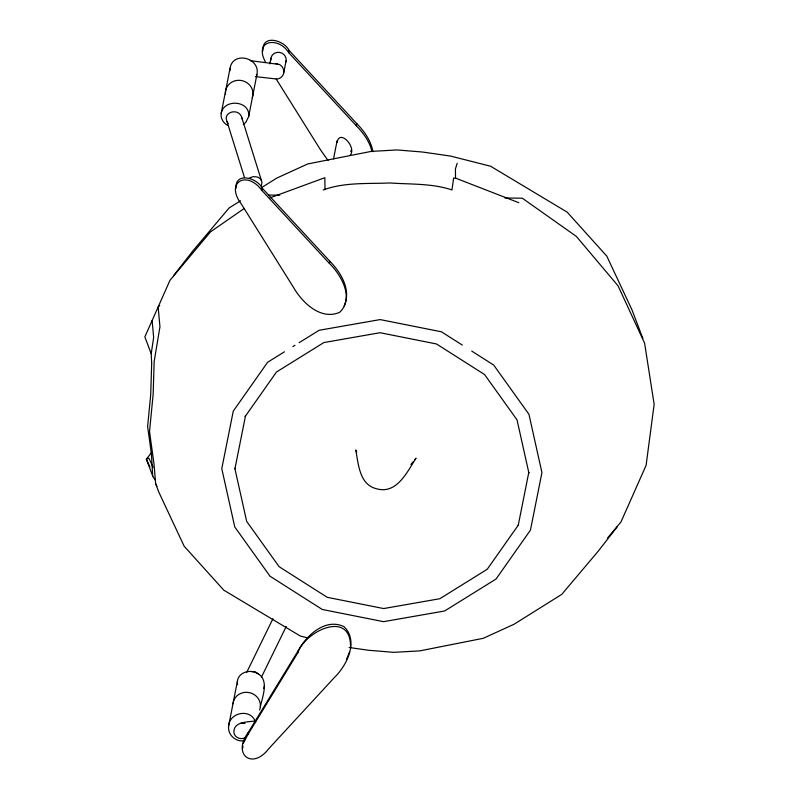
<?xml version="1.0" encoding="UTF-8"?>
<svg xmlns="http://www.w3.org/2000/svg" width="799" height="799" viewBox="0 0 799 799"><rect width="100%" height="100%" fill="white"/><g stroke="black" fill="none" stroke-linecap="round" stroke-linejoin="round"><path stroke-width="1.2" d="M243.286 124.534L245.872 122.287L248.679 116.514L256.898 74.547C260.704 57.808 232.759 50.517 230.022 68.404L221.183 113.528C220.414 118.661 223.7 123.795 228.464 125.663M248.679 116.514C250.586 100.484 223.65 98.277 221.183 113.528M229.932 70.801L230.022 68.404M255.71 76.634L274.946 78.821C279.63 80.06 284.384 75.755 283.765 70.981A8.08 7.81 51.9 0 0 279.35 64.439L250.217 60.634M235.995 188.394C234.836 171.455 257.248 177.797 262.212 188.155L329.817 261.233C340.933 272.439 351.52 290.037 344.159 305.907M262.951 50.756C261.792 33.818 284.204 40.15 289.168 50.517L356.773 123.595C364.384 131.346 371.016 140.784 372.913 151.67M337.058 142.392C339.705 128.469 356.773 147.376 350.322 154.956M154.866 479.77L152.689 475.934L151.43 454.102L147.615 426.526L150.711 394.716L151.68 363.385L151.201 353.677L153.658 337.358L152.11 320.539M269.812 63.91L270.921 58.257M283.695 72.999L286.082 60.804M261.782 190.342C246.981 169.907 224.689 182.172 241.308 203.995L293.483 287.37C302.192 302.641 320.868 320.629 339.685 312.299C354.486 298.157 341.323 275.036 329.388 263.42L261.782 190.342L262.212 188.155M372.004 151.56C369.627 141.613 363.425 132.994 356.344 125.783L288.739 52.704L289.168 50.517M333.533 158.931L337.128 140.614M244.654 740.613C236.134 742.571 227.495 734.85 228.594 726.151L237.343 681.487C238.122 673.078 248.319 669.412 255.42 672.498C270.152 677.912 262.721 695.909 260.374 706.686M329.388 263.42L329.817 261.233M356.344 125.783L356.773 123.595M243.196 743.579L247.79 734.71L248.219 732.523L298.367 650.416C306.656 635.095 325.632 617.797 343.979 626.636C359.021 640.998 346.916 665.357 334.451 677.452L268.604 748.873C252.094 770.376 231.97 754.156 248.219 732.523M247.79 734.71L297.937 652.603L298.367 650.416M228.594 726.151C229.243 712.768 249.638 708.184 255.061 720.868M263.81 688.478L264.539 685.472M256.209 76.814L256.898 74.547M261.393 185.758L261.952 182.312A8.08 6.921 -7.8 0 0 257.298 177.008L253.333 176.579L249.618 177.937M350.731 151.53L351.28 150.072M346.546 659.345L349.483 652.154M246.781 672.209L272.948 618.686M261.443 677.153L286.252 626.416M457.188 163.246L455.42 168.949L455.54 178.507M297.937 652.603C305.068 631.25 350.461 609.547 350.551 646.341M173.493 275.775L192.829 250.956L229.153 207.93L240.549 200.789M151.64 452.364L146.337 459.165L152.689 475.934M617.437 526.511L598.101 551.33L561.777 594.356L514.127 624.209L483.255 638.311L419.705 650.895L393.737 652.334L368.459 650.256L349.133 647.48M410.896 464.519L413.103 461.802M414.571 459.984L416.039 458.177C407.3 471.63 396.943 494.481 376.719 488.818C359.34 484.693 358.461 464.149 355.755 449.967L356.714 452.114M607.44 538.146L620.943 522.017L646.091 465.368L654.151 404.354L644.593 343.121L618.056 285.832L576.349 236.404L522.316 198.212L504.898 197.992M159.75 305.608L158.132 306.976L159.95 326.751L154.167 361.528L153.158 394.147L149.523 431.56L154.007 463.969L155.665 483.775L158.911 492.344L184.15 546.186L223.79 590.161L300.334 636.044L307.555 637.882M244.224 208.459L210.507 231.87L169.997 280.269L144.849 336.908L151.201 353.677M261.263 187.805L276.804 178.077L307.675 163.965L371.225 151.391L397.193 149.952L422.471 152.02L450.526 156.065L490.596 166.242L567.14 212.125L606.781 256.089L632.019 309.942L642.865 338.556M284.444 351.82L267.635 362.257L233.258 411.145L221.782 468.643L234.766 526.96L270.012 576.209L322.267 609.467L383.58 621.672L444.614 610.985L496.069 579.015L530.446 530.127L541.932 472.618L528.948 414.301L493.702 365.063L471.75 351.101M292.843 346.596L294.941 345.298M299.146 342.681L319.101 330.287L380.134 319.59L441.447 331.805L462.351 345.108M270.022 197.842L324.853 177.698L324.993 189.593M256.139 720.828C248.829 722.176 233.378 721.008 233.897 732.403C234.437 737.437 240.499 740.044 244.804 737.797M323.166 189.982C344.449 182.082 367.69 183.93 390.022 182.971C410.656 184.419 432.169 183.291 451.954 189.942L453.642 178.007L456.129 178.337L518.811 202.706M250.966 671.5L255.061 671.739L258.317 673.947M240.839 723.215L244.923 723.455M268.594 195.066L279.79 195.196M275.465 63.55L277.453 63.74M288.739 52.704C278.611 36.215 253.463 39.95 265.418 61.942M328.029 160.429L320.439 149.733L276.194 79.021M261.453 180.624L241.628 117.113C238.621 107.735 222.462 111.77 227.056 121.658L244.494 177.528M227.056 121.658L228.164 123.505M155.665 483.775L156.924 486.351M153.078 467.215L148.904 458.207L146.337 459.165L149.922 466.896M241.628 117.113L242.227 119.121M237.343 681.487L237.543 684.633M242.806 745.797L242.926 747.784M225.518 94.342A13.793 12.914 11.1 0 1 240.689 80.409A13.793 12.914 11.1 0 1 252.224 97.708M232.968 703.819A13.793 12.914 11.1 0 1 249.638 692.683A13.793 12.914 11.1 0 1 259.605 709.961M270.881 60.135A7.68 7.201 11.1 0 1 279.67 52.424A7.68 7.201 11.1 0 1 285.523 62.602M245.463 416.029L234.926 468.813L234.816 468.224L246.661 521.367L279.111 566.691L327.22 597.312L383.66 608.558L439.849 598.711L487.22 569.278L518.571 524.743L518.251 525.243L528.788 472.459L528.898 473.048L517.043 419.904L484.594 374.571L436.494 343.96L380.044 332.714L323.865 342.561L276.494 371.994L245.143 416.529L245.463 416.029"/></g></svg>
